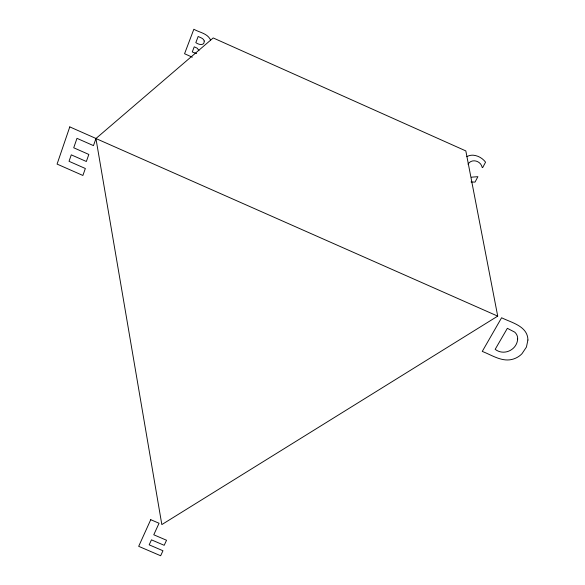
<?xml version="1.0" encoding="UTF-8"?>
<svg xmlns="http://www.w3.org/2000/svg" width="585" height="585" viewBox="0 0 585 585"><rect width="100%" height="100%" fill="white"/><g stroke="black" fill="none" stroke-linecap="round" stroke-linejoin="round"><path stroke-width="0.88" d="M468 164.18C471.715 158.162 480.863 160.824 482.15 167.347L482.691 167.588L485.557 162.169C482.647 158.301 478.172 155.661 473.331 155.208A11.371 10.691 -19.7 0 0 466.852 156.619M95.933 138.528L213.203 37.945L465.828 150.915L497.718 316.127L161.833 524.584L95.933 138.528L497.718 316.127M471.488 177.175L477.894 176.677L475.02 182.11L471.042 181.95M196.64 53.564L192.26 51.97L194.227 46.822L197.152 48.167L198.944 50.478M192.275 57.184L184.56 53.74L193.84 29.25C199.105 32.329 206.527 33.169 209.927 38.807A7.232 6.852 63.7 0 1 210.563 40.299M204.245 41.008C204.633 46.193 198.476 44.716 195.821 42.632L198.169 36.482C200.304 37.623 203.602 38.288 204.245 41.008M527.919 340.017L526.427 347.073L522.003 353.691A19.627 17.338 -6 0 1 513.725 358.934C502.647 362.737 492.175 355.205 482.259 351.417L501.594 317.765C511.531 322.671 527.743 326.094 527.919 340.017M517.659 339.088C516.943 349.962 503.912 356.126 495.166 349.333L507.356 328.317L514.749 332.156A10.53 9.316 -6.2 0 1 517.652 339.088M69.783 126.894L57.081 164.093L82.887 175.463L85.351 168.502L69.037 161.306L71.275 154.849L86.346 161.497L88.84 154.447L73.725 147.778L76.986 138.345L93.461 145.621L95.991 138.477L69.783 126.894M150.74 519.685L138.682 546.332L160.641 555.75L162.974 550.756L149.175 544.832L151.457 539.845L164.188 545.308L166.542 540.255L153.775 534.778L159.054 523.253L150.74 519.685"/></g></svg>
